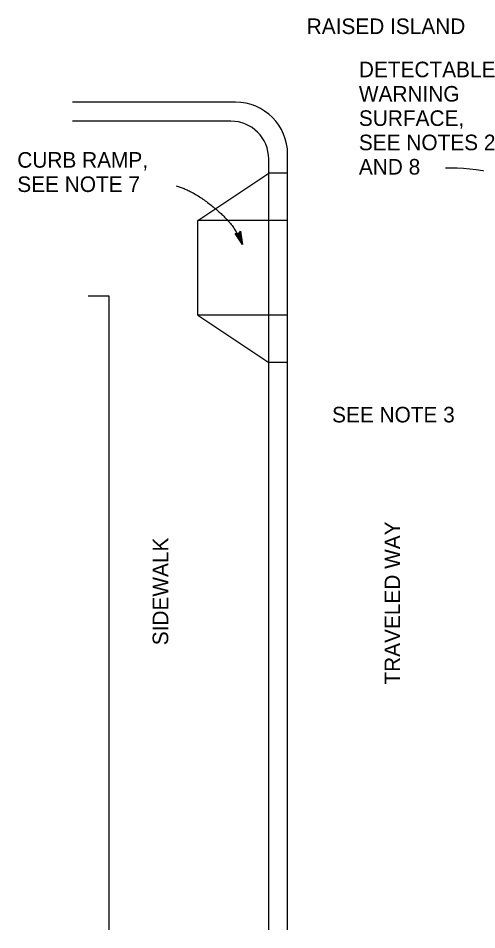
# Model space of a CAD drawing. Extents: x -893 to 867, y -474 to 712.
# Drawn here: x 245.1 to 451.2, y -183.8 to 226 of the extents above; entities that cross this region are included whole.
import ezdxf

# ---------------------------------------------------------------- set-up
doc = ezdxf.new("R2010")
doc.units = 0
doc.layers.add('rd_HMA-DIKE', color=7, linetype='Continuous')
doc.layers.add('rd_HMA-DIKE-anno', color=7, linetype='Continuous')

msp = doc.modelspace()

# ---------------------------------------------------------------- linework, layer by layer
at = {"layer": 'rd_HMA-DIKE'}
for p, q in [((342.78, 188.27), (269.53, 188.27)), ((340.66, 179.76), (269.53, 179.76)), ((366.18, -183.79), (366.18, 164.87)), ((357.67, -183.79), (357.67, 162.74)), ((325.77, 135.09), (357.67, 156.36)), ((366.18, 156.36), (357.67, 156.36)), ((366.18, 135.09), (325.77, 135.09)), ((325.77, 92.54), (325.77, 135.09)), ((285.95, 101.02), (276.54, 101.02)), ((285.95, -183.79), (285.95, 101.02)), ((366.18, 92.54), (325.77, 92.54)), ((325.77, 92.54), (357.67, 71.27)), ((366.18, 71.27), (357.67, 71.27))]:
    msp.add_line(p, q, dxfattribs=at)
for centre, radius in [((342.78, 164.87), 23.4), ((340.66, 162.74), 17.02)]:
    msp.add_arc(centre, radius, 0, 90, dxfattribs=at)
at = {"layer": 'rd_HMA-DIKE-anno'}
msp.add_lwpolyline([(345, 130.27), (345.93, 124.29), (342.55, 129.31), (342.96, 129.24), (345.42, 125.56), (344.75, 129.95), (344.5, 129.63), (344.94, 126.82), (343.36, 129.17), (343.76, 129.11), (344.44, 128.09), (344.25, 129.3), (344.06, 129.05), (342.55, 129.31), (344.06, 129.05)], close=True, dxfattribs=at)
msp.add_ellipse((509.01, 92.37), major_axis=(97.86, -55.15), ratio=0.375729, start_param=1.427551, end_param=2.58224, dxfattribs=at)
msp.add_open_spline([(316.05, 150.71), (322.95, 148.65), (336.73, 138.31), (343.86, 129.57), (345.93, 124.29)], degree=2, dxfattribs=at)

# ---------------------------------------------------------------- texts
for s, p in [('RAISED ISLAND', (374.76, 218.93)), ('DETECTABLE', (398.2, 199.5)), ('WARNING', (398.2, 188.56)), ('SURFACE,', (398.2, 177.62)), ('SEE NOTES 2', (398.2, 166.69)), ('CURB RAMP,', (244.7, 158.84)), ('AND 8', (398.2, 155.75)), ('SEE NOTE 7', (244.7, 147.91)), ('SEE NOTE 3', (386.15, 44.31))]:
    msp.add_text(s, height=7, dxfattribs=at).set_placement(p)
for s, p in [('TRAVELED WAY', (416.73, -73.56)), ('SIDEWALK', (312.53, -55.87))]:
    msp.add_text(s, height=7, rotation=90, dxfattribs=at).set_placement(p)

doc.saveas('drawing.dxf')
